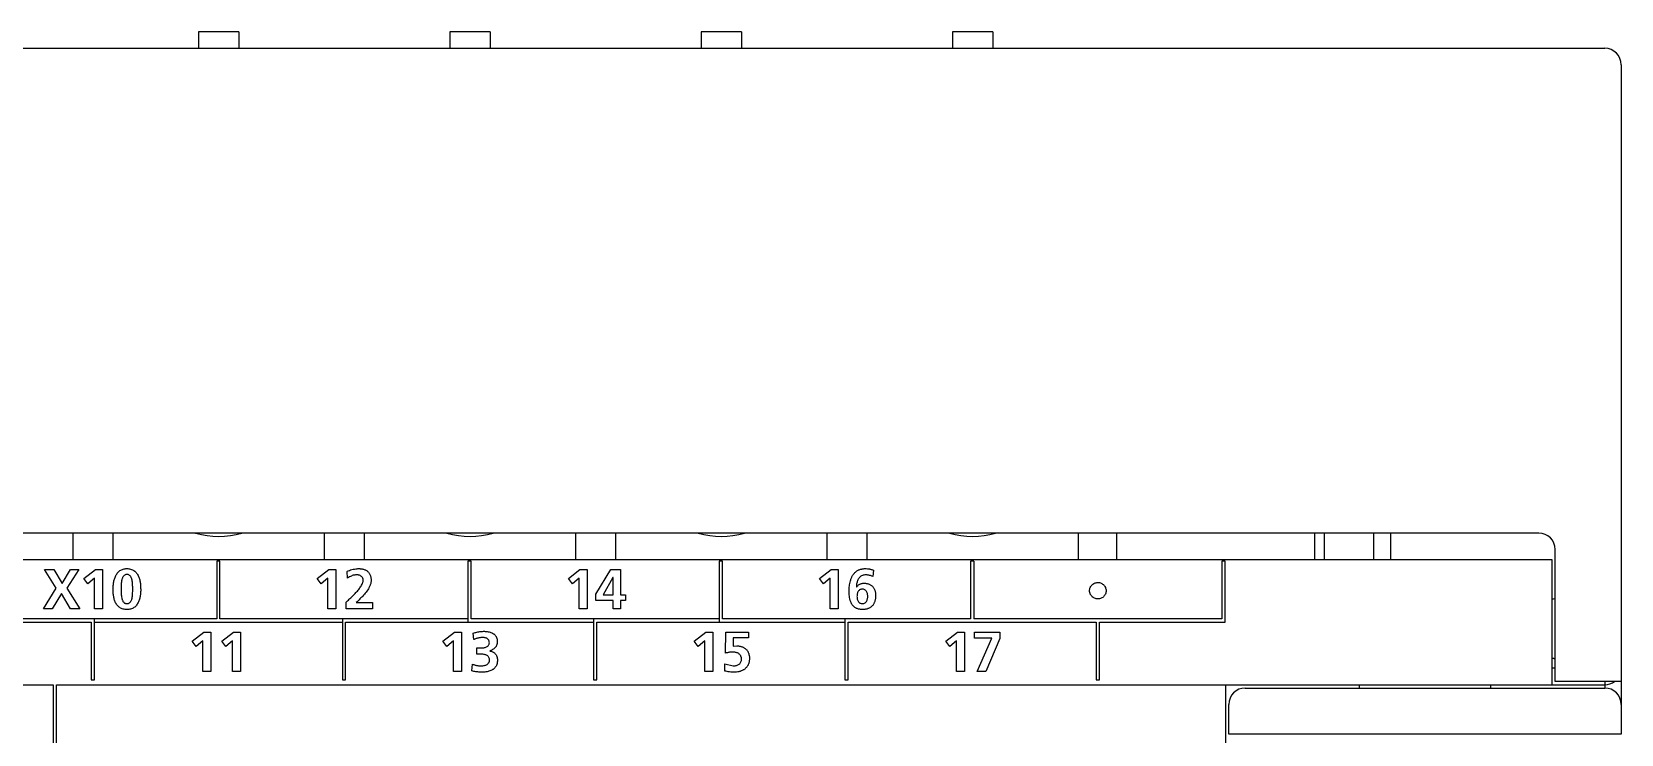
# Model space of a CAD drawing. Header units: millimetres. Extents: x -11 to 5160, y -11 to 2043.
# Drawn here: x 4518.32 to 4542.55, y 1675.37 to 1686.08 of the extents above; entities that cross this region are included whole.
import ezdxf

# ---------------------------------------------------------------- set-up
doc = ezdxf.new("R2010")
doc.units = ezdxf.units.MM

msp = doc.modelspace()

# ---------------------------------------------------------------- linework, layer by layer
at = {"color": 7, "linetype": 'Continuous'}
for p, q in [((4520.866, 1686.08), (4520.866, 1685.829)), ((4521.479, 1686.08), (4520.866, 1686.08)), ((4521.479, 1686.08), (4521.479, 1685.829)), ((4524.696, 1686.08), (4524.696, 1685.829)), ((4525.309, 1686.08), (4524.696, 1686.08)), ((4525.309, 1686.08), (4525.309, 1685.829)), ((4528.526, 1686.08), (4528.526, 1685.829)), ((4529.139, 1686.08), (4528.526, 1686.08)), ((4529.139, 1686.08), (4529.139, 1685.829)), ((4532.356, 1686.08), (4532.356, 1685.829)), ((4532.969, 1686.08), (4532.356, 1686.08)), ((4532.969, 1686.08), (4532.969, 1685.829)), ((4467.407, 1685.829), (4542.298, 1685.829)), ((4542.549, 1685.577), (4542.549, 1675.827)), ((4541.292, 1678.44), (4486.281, 1678.44)), ((4518.951, 1678.44), (4518.951, 1678.038)), ((4519.564, 1678.038), (4519.564, 1678.44)), ((4522.781, 1678.44), (4522.781, 1678.038)), ((4523.394, 1678.038), (4523.394, 1678.44)), ((4526.611, 1678.44), (4526.611, 1678.038)), ((4527.224, 1678.038), (4527.224, 1678.44)), ((4530.441, 1678.44), (4530.441, 1678.038)), ((4531.054, 1678.038), (4531.054, 1678.44)), ((4534.271, 1678.44), (4534.271, 1678.038)), ((4534.859, 1678.038), (4534.859, 1678.44)), ((4537.875, 1678.44), (4537.875, 1678.038)), ((4538.025, 1678.038), (4538.025, 1678.44)), ((4538.779, 1678.038), (4538.779, 1678.44)), ((4539.031, 1678.44), (4539.031, 1678.038)), ((4541.544, 1676.178), (4541.544, 1678.189)), ((4486.08, 1678.038), (4541.494, 1678.038)), ((4518.697, 1677.598), (4518.518, 1677.887)), ((4518.518, 1677.887), (4518.658, 1677.887)), ((4518.658, 1677.887), (4518.784, 1677.673)), ((4518.784, 1677.673), (4518.912, 1677.887)), ((4519.042, 1677.887), (4518.86, 1677.598)), ((4518.912, 1677.887), (4519.042, 1677.887)), ((4519.117, 1677.746), (4519.293, 1677.887)), ((4519.293, 1677.887), (4519.4, 1677.887)), ((4519.4, 1677.887), (4519.4, 1677.285)), ((4521.192, 1678.013), (4521.142, 1678.013)), ((4521.142, 1678.013), (4521.142, 1677.133)), ((4521.192, 1677.133), (4521.192, 1678.013)), ((4522.674, 1677.746), (4522.85, 1677.887)), ((4522.85, 1677.887), (4522.957, 1677.887)), ((4522.957, 1677.887), (4522.957, 1677.285)), ((4525.022, 1678.013), (4524.972, 1678.013)), ((4524.972, 1678.013), (4524.972, 1677.083)), ((4525.022, 1677.133), (4525.022, 1678.013)), ((4526.503, 1677.746), (4526.679, 1677.887)), ((4526.679, 1677.887), (4526.786, 1677.887)), ((4526.786, 1677.887), (4526.786, 1677.285)), ((4526.923, 1677.508), (4527.148, 1677.887)), ((4527.148, 1677.887), (4527.299, 1677.887)), ((4527.299, 1677.887), (4527.299, 1677.5)), ((4528.852, 1678.013), (4528.802, 1678.013)), ((4528.802, 1678.013), (4528.802, 1677.083)), ((4528.852, 1677.133), (4528.852, 1678.013)), ((4530.329, 1677.746), (4530.505, 1677.887)), ((4530.505, 1677.887), (4530.612, 1677.887)), ((4530.612, 1677.887), (4530.612, 1677.285)), ((4531.155, 1677.876), (4531.14, 1677.779)), ((4531.155, 1677.876), (4531.14, 1677.779)), ((4532.632, 1678.013), (4532.632, 1677.133)), ((4532.682, 1678.013), (4532.632, 1678.013)), ((4532.682, 1678.013), (4532.682, 1677.133)), ((4536.462, 1678.013), (4536.462, 1677.133)), ((4536.512, 1678.013), (4536.462, 1678.013)), ((4536.512, 1677.083), (4536.512, 1678.013)), ((4541.494, 1678.038), (4541.494, 1676.128)), ((4519.177, 1677.667), (4519.117, 1677.746)), ((4519.279, 1677.75), (4519.177, 1677.667)), ((4519.279, 1677.285), (4519.279, 1677.75)), ((4522.735, 1677.667), (4522.674, 1677.746)), ((4522.836, 1677.75), (4522.735, 1677.667)), ((4522.836, 1677.285), (4522.836, 1677.75)), ((4523.137, 1677.755), (4523.128, 1677.855)), ((4526.563, 1677.667), (4526.503, 1677.746)), ((4526.665, 1677.75), (4526.563, 1677.667)), ((4526.665, 1677.285), (4526.665, 1677.75)), ((4527.181, 1677.761), (4527.032, 1677.5)), ((4527.183, 1677.761), (4527.181, 1677.761)), ((4527.183, 1677.5), (4527.183, 1677.761)), ((4530.39, 1677.667), (4530.329, 1677.746)), ((4530.492, 1677.75), (4530.39, 1677.667)), ((4530.492, 1677.285), (4530.492, 1677.75)), ((4518.5, 1677.285), (4518.697, 1677.598)), ((4518.777, 1677.52), (4518.636, 1677.285)), ((4518.916, 1677.285), (4518.777, 1677.52)), ((4518.86, 1677.598), (4519.058, 1677.285)), ((4523.114, 1677.285), (4523.114, 1677.386)), ((4523.268, 1677.38), (4523.514, 1677.38)), ((4523.514, 1677.38), (4523.514, 1677.285)), ((4526.923, 1677.41), (4526.923, 1677.508)), ((4527.183, 1677.41), (4526.923, 1677.41)), ((4527.032, 1677.5), (4527.183, 1677.5)), ((4527.183, 1677.285), (4527.183, 1677.41)), ((4527.299, 1677.5), (4527.375, 1677.5)), ((4527.375, 1677.41), (4527.299, 1677.41)), ((4527.299, 1677.41), (4527.299, 1677.285)), ((4527.375, 1677.5), (4527.375, 1677.41)), ((4518.636, 1677.285), (4518.5, 1677.285)), ((4519.058, 1677.285), (4518.916, 1677.285)), ((4519.4, 1677.285), (4519.279, 1677.285)), ((4522.957, 1677.285), (4522.836, 1677.285)), ((4523.514, 1677.285), (4523.114, 1677.285)), ((4526.786, 1677.285), (4526.665, 1677.285)), ((4527.299, 1677.285), (4527.183, 1677.285)), ((4530.612, 1677.285), (4530.492, 1677.285)), ((4515.448, 1677.083), (4519.227, 1677.083)), ((4521.142, 1677.133), (4517.362, 1677.133)), ((4519.227, 1677.083), (4519.227, 1676.203)), ((4519.277, 1676.203), (4519.277, 1677.133)), ((4519.277, 1677.083), (4523.057, 1677.083)), ((4520.77, 1676.791), (4520.946, 1676.932)), ((4520.946, 1676.932), (4521.053, 1676.932)), ((4521.053, 1676.932), (4521.053, 1676.33)), ((4524.972, 1677.133), (4521.192, 1677.133)), ((4521.221, 1676.791), (4521.397, 1676.932)), ((4521.397, 1676.932), (4521.504, 1676.932)), ((4521.504, 1676.932), (4521.504, 1676.33)), ((4523.057, 1677.133), (4523.057, 1676.203)), ((4523.107, 1676.203), (4523.107, 1677.083)), ((4523.107, 1677.083), (4526.887, 1677.083)), ((4524.59, 1676.791), (4524.766, 1676.932)), ((4524.766, 1676.932), (4524.873, 1676.932)), ((4524.873, 1676.932), (4524.873, 1676.33)), ((4528.802, 1677.133), (4525.022, 1677.133)), ((4525.059, 1676.816), (4525.052, 1676.913)), ((4526.887, 1677.133), (4526.887, 1676.203)), ((4526.937, 1676.203), (4526.937, 1677.083)), ((4526.937, 1677.083), (4530.717, 1677.083)), ((4528.419, 1676.791), (4528.595, 1676.932)), ((4528.595, 1676.932), (4528.702, 1676.932)), ((4528.702, 1676.932), (4528.702, 1676.33)), ((4532.632, 1677.133), (4528.852, 1677.133)), ((4528.895, 1676.609), (4528.901, 1676.932)), ((4528.901, 1676.932), (4529.247, 1676.932)), ((4529.247, 1676.932), (4529.247, 1676.843)), ((4530.717, 1677.133), (4530.717, 1676.203)), ((4530.767, 1676.203), (4530.767, 1677.083)), ((4530.767, 1677.083), (4534.547, 1677.083)), ((4532.255, 1676.791), (4532.431, 1676.932)), ((4532.431, 1676.932), (4532.538, 1676.932)), ((4532.538, 1676.932), (4532.538, 1676.33)), ((4536.462, 1677.133), (4532.682, 1677.133)), ((4532.691, 1676.932), (4533.079, 1676.932)), ((4532.691, 1676.837), (4532.691, 1676.932)), ((4533.079, 1676.932), (4533.079, 1676.832)), ((4534.547, 1677.083), (4534.547, 1676.203)), ((4534.597, 1676.203), (4534.597, 1677.083)), ((4534.597, 1677.083), (4536.512, 1677.083)), ((4520.831, 1676.712), (4520.77, 1676.791)), ((4520.933, 1676.795), (4520.831, 1676.712)), ((4520.933, 1676.33), (4520.933, 1676.795)), ((4521.281, 1676.712), (4521.221, 1676.791)), ((4521.383, 1676.795), (4521.281, 1676.712)), ((4521.383, 1676.33), (4521.383, 1676.795)), ((4524.65, 1676.712), (4524.59, 1676.791)), ((4524.752, 1676.795), (4524.65, 1676.712)), ((4524.752, 1676.33), (4524.752, 1676.795)), ((4525.109, 1676.594), (4525.109, 1676.689)), ((4525.109, 1676.689), (4525.164, 1676.689)), ((4528.479, 1676.712), (4528.419, 1676.791)), ((4528.581, 1676.795), (4528.479, 1676.712)), ((4528.581, 1676.33), (4528.581, 1676.795)), ((4529.015, 1676.843), (4529.013, 1676.714)), ((4529.013, 1676.714), (4529.068, 1676.72)), ((4529.247, 1676.843), (4529.015, 1676.843)), ((4532.255, 1676.79), (4532.26, 1676.796)), ((4532.315, 1676.712), (4532.255, 1676.791)), ((4532.417, 1676.795), (4532.315, 1676.712)), ((4532.417, 1676.33), (4532.417, 1676.795)), ((4532.958, 1676.837), (4532.691, 1676.837)), ((4532.734, 1676.33), (4532.958, 1676.837)), ((4533.079, 1676.832), (4532.865, 1676.33)), ((4525.033, 1676.34), (4525.04, 1676.442)), ((4525.167, 1676.594), (4525.109, 1676.594)), ((4528.886, 1676.337), (4528.889, 1676.445)), ((4528.889, 1676.445), (4529.013, 1676.415)), ((4519.227, 1676.203), (4519.277, 1676.203)), ((4521.053, 1676.33), (4520.933, 1676.33)), ((4521.504, 1676.33), (4521.383, 1676.33)), ((4523.057, 1676.203), (4523.107, 1676.203)), ((4524.873, 1676.33), (4524.752, 1676.33)), ((4526.887, 1676.203), (4526.937, 1676.203)), ((4528.702, 1676.33), (4528.581, 1676.33)), ((4530.717, 1676.203), (4530.767, 1676.203)), ((4532.538, 1676.33), (4532.417, 1676.33)), ((4532.865, 1676.33), (4532.734, 1676.33)), ((4534.547, 1676.203), (4534.597, 1676.203)), ((4541.544, 1676.379), (4541.494, 1676.379)), ((4542.549, 1676.178), (4541.544, 1676.178)), ((4542.298, 1676.178), (4542.298, 1676.078)), ((4483.491, 1676.128), (4518.649, 1676.128)), ((4518.649, 1676.128), (4518.649, 1650.293)), ((4518.7, 1650.293), (4518.7, 1676.128)), ((4518.7, 1676.128), (4538.553, 1676.128)), ((4536.518, 1676.128), (4536.518, 1650.293)), ((4536.819, 1676.078), (4542.298, 1676.078)), ((4538.553, 1676.128), (4538.553, 1676.078)), ((4538.553, 1676.128), (4540.564, 1676.128)), ((4540.564, 1676.128), (4542.298, 1676.128)), ((4540.564, 1676.078), (4540.564, 1676.128)), ((4536.568, 1675.374), (4536.568, 1675.827)), ((4542.549, 1675.827), (4542.549, 1675.374)), ((4542.549, 1675.374), (4536.568, 1675.374))]:
    msp.add_line(p, q, dxfattribs=at)
for points in [[(4519.564, 1677.585, -0.010938), (4519.564, 1677.613, -0.010476), (4519.566, 1677.641, -0.011919), (4519.569, 1677.669, -0.013776), (4519.573, 1677.697, -0.01582), (4519.579, 1677.725, -0.018681), (4519.587, 1677.752, -0.02217), (4519.598, 1677.778, -0.026662), (4519.61, 1677.804, -0.031887), (4519.626, 1677.827, -0.037193), (4519.644, 1677.849, -0.041936), (4519.666, 1677.867, -0.043178), (4519.691, 1677.881, -0.041325), (4519.717, 1677.891, -0.037381), (4519.745, 1677.896, -0.030591), (4519.773, 1677.898, -0.029972), (4519.801, 1677.896, -0.034951), (4519.829, 1677.891, -0.03961), (4519.856, 1677.882, -0.043167), (4519.881, 1677.868, -0.042658), (4519.903, 1677.85, -0.038582), (4519.922, 1677.829, -0.033487), (4519.937, 1677.806, -0.027852), (4519.95, 1677.78, -0.023055), (4519.96, 1677.754, -0.019126), (4519.968, 1677.727, -0.015894), (4519.974, 1677.699, -0.013538), (4519.978, 1677.671, -0.011586), (4519.981, 1677.643, -0.010008), (4519.982, 1677.614, -0.009), (4519.983, 1677.586, -0.009048), (4519.983, 1677.558, -0.010329), (4519.981, 1677.529, -0.011839), (4519.978, 1677.501, -0.013707), (4519.974, 1677.473, -0.016095), (4519.968, 1677.446, -0.019313), (4519.96, 1677.418, -0.023196), (4519.95, 1677.392, -0.028002), (4519.937, 1677.367, -0.032984), (4519.922, 1677.343, -0.03853), (4519.903, 1677.322, -0.042606), (4519.881, 1677.305, -0.042886), (4519.856, 1677.291, -0.03971), (4519.829, 1677.282, -0.035128), (4519.802, 1677.276, -0.028841), (4519.773, 1677.275, -0.02807), (4519.745, 1677.276, -0.033589), (4519.717, 1677.281, -0.038636), (4519.69, 1677.29, -0.043451), (4519.665, 1677.303, -0.043452), (4519.643, 1677.32, -0.040355), (4519.624, 1677.341, -0.035325), (4519.608, 1677.364, -0.029285), (4519.595, 1677.39, -0.024137), (4519.585, 1677.416, -0.019704), (4519.578, 1677.443, -0.01616), (4519.572, 1677.471, -0.013592), (4519.568, 1677.499, -0.011225), (4519.565, 1677.527, -0.008872), (4519.564, 1677.556, -0.009344)], [(4519.862, 1677.585), (4519.862, 1677.602), (4519.862, 1677.62), (4519.861, 1677.638), (4519.861, 1677.655), (4519.859, 1677.673), (4519.857, 1677.69), (4519.855, 1677.708), (4519.851, 1677.725, 0.019551), (4519.846, 1677.742, 0.025885), (4519.84, 1677.758, 0.036271), (4519.832, 1677.774, 0.049744), (4519.821, 1677.788, 0.065176), (4519.808, 1677.799, 0.071147), (4519.792, 1677.806, 0.062175), (4519.774, 1677.808, 0.06084), (4519.757, 1677.806, 0.072554), (4519.741, 1677.8, 0.067178), (4519.727, 1677.79, 0.052782), (4519.716, 1677.776, 0.037864), (4519.707, 1677.761, 0.026869), (4519.701, 1677.744, 0.020217), (4519.696, 1677.727), (4519.692, 1677.71), (4519.689, 1677.693), (4519.687, 1677.675), (4519.686, 1677.658), (4519.685, 1677.641), (4519.685, 1677.623), (4519.684, 1677.606), (4519.684, 1677.588), (4519.684, 1677.57), (4519.684, 1677.553), (4519.685, 1677.535), (4519.686, 1677.518), (4519.687, 1677.5), (4519.689, 1677.483), (4519.691, 1677.466), (4519.694, 1677.448, 0.019353), (4519.699, 1677.431, 0.025815), (4519.705, 1677.415, 0.036284), (4519.713, 1677.399, 0.049851), (4519.724, 1677.385, 0.065919), (4519.737, 1677.374, 0.072245), (4519.753, 1677.367, 0.061821), (4519.771, 1677.364, 0.058137), (4519.788, 1677.366, 0.07175), (4519.805, 1677.372, 0.066196), (4519.819, 1677.382, 0.053578), (4519.831, 1677.396, 0.039232), (4519.839, 1677.411, 0.028072), (4519.846, 1677.427, 0.021133), (4519.851, 1677.444), (4519.855, 1677.461), (4519.857, 1677.479), (4519.859, 1677.496), (4519.861, 1677.514), (4519.861, 1677.531), (4519.862, 1677.549), (4519.862, 1677.566)]]:
    msp.add_lwpolyline(points, format="xyb", close=True, dxfattribs=at)
for points in [[(4523.128, 1677.855, -0.012789), (4523.146, 1677.863), (4523.164, 1677.871), (4523.183, 1677.878), (4523.202, 1677.883), (4523.222, 1677.888), (4523.241, 1677.892), (4523.261, 1677.895, -0.012963), (4523.281, 1677.897, -0.013398), (4523.301, 1677.898, -0.014829), (4523.321, 1677.898, -0.017172), (4523.341, 1677.896, -0.019765), (4523.36, 1677.893, -0.022359), (4523.38, 1677.888, -0.026015), (4523.399, 1677.882, -0.029479), (4523.417, 1677.873, -0.032828), (4523.433, 1677.862, -0.035288), (4523.449, 1677.85, -0.035298), (4523.462, 1677.835, -0.03498), (4523.473, 1677.818, -0.032662), (4523.481, 1677.8, -0.02945), (4523.488, 1677.781, -0.025138), (4523.492, 1677.762, -0.02152), (4523.494, 1677.742, -0.022091), (4523.495, 1677.722, -0.022797), (4523.494, 1677.702, -0.023822), (4523.491, 1677.682, -0.022376), (4523.486, 1677.663, -0.019208), (4523.48, 1677.644, -0.016812), (4523.472, 1677.625, -0.014774), (4523.463, 1677.607, -0.012908), (4523.454, 1677.59), (4523.443, 1677.573), (4523.431, 1677.556), (4523.42, 1677.54), (4523.407, 1677.525), (4523.394, 1677.509), (4523.381, 1677.494), (4523.368, 1677.48), (4523.354, 1677.465), (4523.34, 1677.451), (4523.326, 1677.437), (4523.312, 1677.422), (4523.297, 1677.408), (4523.283, 1677.394), (4523.269, 1677.38)], [(4530.893, 1677.615, -0.029366), (4530.905, 1677.63, -0.034789), (4530.919, 1677.644, -0.039521), (4530.934, 1677.656, -0.040612), (4530.952, 1677.665, -0.03859), (4530.97, 1677.671, -0.033026), (4530.99, 1677.674, -0.026582), (4531.009, 1677.675, -0.020605), (4531.029, 1677.674, -0.021989), (4531.048, 1677.672, -0.025036), (4531.068, 1677.668, -0.028313), (4531.086, 1677.662, -0.031127), (4531.104, 1677.653, -0.033496), (4531.121, 1677.643, -0.034113), (4531.135, 1677.63, -0.033927), (4531.149, 1677.615, -0.032246), (4531.16, 1677.599, -0.029715), (4531.168, 1677.581, -0.026882), (4531.175, 1677.563, -0.024372), (4531.18, 1677.544, -0.021568), (4531.184, 1677.524, -0.018675), (4531.185, 1677.505, -0.014908), (4531.185, 1677.485, -0.014364), (4531.185, 1677.466, -0.014758), (4531.183, 1677.446, -0.016884), (4531.179, 1677.427, -0.019363), (4531.175, 1677.408, -0.021813), (4531.169, 1677.389, -0.024368), (4531.161, 1677.371, -0.027114), (4531.151, 1677.354, -0.02919), (4531.14, 1677.338, -0.030813), (4531.126, 1677.324, -0.031181), (4531.111, 1677.311, -0.030184), (4531.095, 1677.3, -0.028574), (4531.077, 1677.292, -0.02594), (4531.059, 1677.285, -0.023245), (4531.04, 1677.28, -0.020355), (4531.021, 1677.277, -0.018137), (4531.001, 1677.275, -0.016223), (4530.982, 1677.275, -0.017614), (4530.962, 1677.276, -0.020677), (4530.943, 1677.278, -0.023643), (4530.923, 1677.282, -0.026585), (4530.905, 1677.288, -0.029258), (4530.887, 1677.296, -0.030677), (4530.87, 1677.306, -0.031364), (4530.855, 1677.319, -0.030206), (4530.841, 1677.333, -0.027996), (4530.829, 1677.348, -0.025045), (4530.818, 1677.365, -0.022085), (4530.81, 1677.382, -0.019097), (4530.802, 1677.401, -0.016585), (4530.797, 1677.419, -0.014237), (4530.792, 1677.438), (4530.788, 1677.458), (4530.785, 1677.477), (4530.783, 1677.496), (4530.782, 1677.516), (4530.781, 1677.536), (4530.781, 1677.555), (4530.781, 1677.575), (4530.782, 1677.594), (4530.783, 1677.614), (4530.785, 1677.634), (4530.788, 1677.653), (4530.791, 1677.673), (4530.795, 1677.692), (4530.8, 1677.711), (4530.806, 1677.729, -0.013599), (4530.812, 1677.748, -0.015078), (4530.82, 1677.766, -0.016759), (4530.829, 1677.783, -0.018471), (4530.839, 1677.8, -0.020275), (4530.85, 1677.816, -0.02213), (4530.863, 1677.831, -0.023351), (4530.877, 1677.845, -0.024705), (4530.892, 1677.857, -0.024805), (4530.909, 1677.868, -0.024576), (4530.926, 1677.877, -0.023898), (4530.944, 1677.884, -0.022322), (4530.963, 1677.89, -0.020909), (4530.982, 1677.894, -0.018742), (4531.002, 1677.897, -0.016512), (4531.021, 1677.898, -0.01397), (4531.041, 1677.898), (4531.06, 1677.897, -0.013212), (4531.08, 1677.894, -0.013348), (4531.099, 1677.891, -0.01336), (4531.119, 1677.887), (4531.138, 1677.882), (4531.155, 1677.876)], [(4530.893, 1677.615, -0.029752), (4530.905, 1677.63, -0.03511), (4530.919, 1677.644, -0.039688), (4530.934, 1677.656, -0.040526), (4530.952, 1677.665, -0.038503), (4530.97, 1677.671, -0.032949), (4530.989, 1677.674, -0.026654), (4531.009, 1677.675, -0.020607), (4531.029, 1677.674, -0.021992), (4531.048, 1677.672, -0.025039), (4531.068, 1677.668, -0.028316), (4531.086, 1677.662, -0.03113), (4531.104, 1677.653, -0.033485), (4531.121, 1677.643, -0.034114), (4531.135, 1677.63, -0.033928), (4531.149, 1677.615, -0.032247), (4531.16, 1677.599, -0.029716), (4531.168, 1677.581, -0.026882), (4531.175, 1677.563, -0.024367), (4531.18, 1677.544, -0.021568), (4531.184, 1677.524, -0.018675), (4531.185, 1677.505, -0.014908), (4531.185, 1677.485, -0.014364), (4531.185, 1677.466, -0.014759), (4531.183, 1677.446, -0.016885), (4531.179, 1677.427, -0.019364), (4531.175, 1677.408, -0.021814), (4531.169, 1677.389, -0.02437), (4531.161, 1677.371, -0.027116), (4531.151, 1677.354, -0.029192), (4531.14, 1677.338, -0.030814), (4531.126, 1677.324, -0.031182), (4531.111, 1677.311, -0.030185), (4531.095, 1677.3, -0.028575), (4531.077, 1677.292, -0.02594), (4531.059, 1677.285, -0.023245), (4531.04, 1677.28, -0.020355), (4531.021, 1677.277, -0.018137), (4531.001, 1677.275, -0.016222), (4530.982, 1677.275, -0.017616), (4530.962, 1677.276, -0.020679), (4530.942, 1677.278, -0.023644), (4530.923, 1677.282, -0.026587), (4530.905, 1677.288, -0.029259), (4530.887, 1677.296, -0.030679), (4530.87, 1677.306, -0.031363), (4530.855, 1677.319, -0.030178), (4530.841, 1677.333, -0.027997), (4530.829, 1677.348, -0.025046), (4530.818, 1677.365, -0.022086), (4530.81, 1677.382, -0.019098), (4530.802, 1677.401, -0.016585), (4530.797, 1677.419, -0.014237), (4530.792, 1677.438), (4530.788, 1677.458), (4530.785, 1677.477), (4530.783, 1677.496), (4530.782, 1677.516), (4530.781, 1677.536), (4530.781, 1677.555), (4530.781, 1677.575), (4530.782, 1677.594), (4530.783, 1677.614), (4530.785, 1677.634), (4530.788, 1677.653), (4530.791, 1677.673), (4530.795, 1677.692), (4530.8, 1677.711), (4530.806, 1677.729, -0.013593), (4530.812, 1677.748, -0.015072), (4530.82, 1677.766, -0.016753), (4530.829, 1677.783, -0.018466), (4530.839, 1677.8, -0.020274), (4530.85, 1677.816, -0.022132), (4530.863, 1677.831, -0.023359), (4530.877, 1677.845, -0.024718), (4530.892, 1677.857, -0.024821), (4530.909, 1677.868, -0.024598), (4530.926, 1677.877, -0.02392), (4530.944, 1677.884, -0.022349), (4530.963, 1677.89, -0.02094), (4530.982, 1677.894, -0.018756), (4531.002, 1677.897, -0.016511), (4531.021, 1677.898, -0.01392), (4531.041, 1677.898), (4531.06, 1677.897, -0.013175), (4531.08, 1677.894, -0.013344), (4531.099, 1677.891, -0.013371), (4531.119, 1677.887, -0.013138), (4531.138, 1677.882), (4531.155, 1677.876)], [(4523.114, 1677.386), (4523.125, 1677.397), (4523.137, 1677.408), (4523.149, 1677.419), (4523.161, 1677.43), (4523.173, 1677.441), (4523.185, 1677.452), (4523.196, 1677.463), (4523.208, 1677.474), (4523.219, 1677.485), (4523.231, 1677.497), (4523.242, 1677.508), (4523.253, 1677.52), (4523.264, 1677.532), (4523.275, 1677.544), (4523.286, 1677.556), (4523.296, 1677.568), (4523.306, 1677.581), (4523.316, 1677.593), (4523.326, 1677.606), (4523.335, 1677.62), (4523.343, 1677.633), (4523.351, 1677.647), (4523.359, 1677.662), (4523.365, 1677.676, 0.023651), (4523.37, 1677.692, 0.031224), (4523.373, 1677.708, 0.040655), (4523.374, 1677.724, 0.049099), (4523.372, 1677.74, 0.056031), (4523.367, 1677.755, 0.057803), (4523.359, 1677.769, 0.053499), (4523.348, 1677.78, 0.046228), (4523.334, 1677.789, 0.03928), (4523.319, 1677.796, 0.033923), (4523.304, 1677.8, 0.030983), (4523.288, 1677.802, 0.027149), (4523.272, 1677.803, 0.022196), (4523.256, 1677.802, 0.020441), (4523.24, 1677.799), (4523.224, 1677.796), (4523.209, 1677.791), (4523.194, 1677.785), (4523.179, 1677.778), (4523.165, 1677.771), (4523.151, 1677.763), (4523.137, 1677.755)], [(4525.052, 1676.913), (4525.065, 1676.918), (4525.079, 1676.922), (4525.093, 1676.926), (4525.107, 1676.93), (4525.121, 1676.933), (4525.135, 1676.936), (4525.15, 1676.938), (4525.164, 1676.94), (4525.178, 1676.941), (4525.193, 1676.942), (4525.207, 1676.943), (4525.222, 1676.943), (4525.236, 1676.942), (4525.251, 1676.941), (4525.265, 1676.94), (4525.28, 1676.937), (4525.294, 1676.934), (4525.308, 1676.93), (4525.321, 1676.926), (4525.335, 1676.92), (4525.348, 1676.913), (4525.36, 1676.906, -0.024698), (4525.372, 1676.897, -0.026638), (4525.382, 1676.887, -0.028504), (4525.392, 1676.876, -0.028874), (4525.4, 1676.864, -0.028865), (4525.406, 1676.851, -0.02736), (4525.411, 1676.838, -0.024927), (4525.415, 1676.824), (4525.417, 1676.81), (4525.419, 1676.795), (4525.418, 1676.781), (4525.417, 1676.767), (4525.415, 1676.752, -0.026429), (4525.411, 1676.738, -0.028326), (4525.406, 1676.725, -0.029234), (4525.399, 1676.712, -0.029023), (4525.391, 1676.7, -0.02744), (4525.381, 1676.689, -0.02489), (4525.37, 1676.68), (4525.359, 1676.671), (4525.346, 1676.663), (4525.334, 1676.656), (4525.321, 1676.65), (4525.307, 1676.644)], [(4529.068, 1676.72, -0.017502), (4529.086, 1676.72, -0.017306), (4529.103, 1676.718, -0.018782), (4529.121, 1676.715, -0.020471), (4529.138, 1676.71, -0.022327), (4529.155, 1676.704, -0.024417), (4529.172, 1676.697, -0.026391), (4529.187, 1676.688, -0.028205), (4529.201, 1676.677, -0.028975), (4529.214, 1676.665, -0.02931), (4529.226, 1676.651, -0.028193), (4529.236, 1676.636, -0.026637), (4529.244, 1676.62, -0.024458), (4529.25, 1676.603, -0.021916), (4529.255, 1676.586, -0.019004), (4529.259, 1676.568, -0.017116), (4529.261, 1676.551, -0.016307), (4529.262, 1676.533), (4529.262, 1676.515, -0.018697), (4529.26, 1676.497, -0.021405), (4529.258, 1676.48, -0.022), (4529.253, 1676.462, -0.022748), (4529.247, 1676.445, -0.023777), (4529.24, 1676.429, -0.02439), (4529.231, 1676.414, -0.024771), (4529.221, 1676.399, -0.024571), (4529.209, 1676.385, -0.023758), (4529.196, 1676.373, -0.023349), (4529.182, 1676.363, -0.022386), (4529.167, 1676.353, -0.020995), (4529.151, 1676.345, -0.019662), (4529.135, 1676.338, -0.018159), (4529.118, 1676.332, -0.01676), (4529.1, 1676.327), (4529.083, 1676.324), (4529.065, 1676.322), (4529.047, 1676.32), (4529.029, 1676.32), (4529.011, 1676.32), (4528.993, 1676.321), (4528.976, 1676.322), (4528.958, 1676.324), (4528.94, 1676.327), (4528.922, 1676.33), (4528.904, 1676.333), (4528.886, 1676.337)], [(4525.306, 1676.642, -0.02666), (4525.322, 1676.64, -0.026529), (4525.336, 1676.635, -0.02983), (4525.35, 1676.629, -0.031795), (4525.364, 1676.622, -0.032747), (4525.376, 1676.612, -0.032832), (4525.387, 1676.601, -0.031704), (4525.396, 1676.589, -0.029779), (4525.404, 1676.576, -0.027532), (4525.41, 1676.562, -0.025193), (4525.415, 1676.547, -0.022917), (4525.418, 1676.532), (4525.42, 1676.517), (4525.421, 1676.502), (4525.421, 1676.486), (4525.419, 1676.471), (4525.417, 1676.456, -0.02284), (4525.413, 1676.441, -0.024826), (4525.407, 1676.427, -0.026084), (4525.401, 1676.413, -0.026408), (4525.392, 1676.4, -0.026408), (4525.383, 1676.388, -0.025113), (4525.372, 1676.377, -0.023804), (4525.36, 1676.367, -0.021775), (4525.348, 1676.358), (4525.334, 1676.35), (4525.32, 1676.344), (4525.306, 1676.338), (4525.291, 1676.333), (4525.277, 1676.329), (4525.262, 1676.326), (4525.246, 1676.323), (4525.231, 1676.322), (4525.216, 1676.32), (4525.2, 1676.32), (4525.185, 1676.32), (4525.17, 1676.32), (4525.154, 1676.321), (4525.139, 1676.322), (4525.124, 1676.323), (4525.108, 1676.325), (4525.093, 1676.327), (4525.077, 1676.329), (4525.062, 1676.332), (4525.047, 1676.336), (4525.033, 1676.34)], [(4525.04, 1676.442), (4525.05, 1676.438), (4525.06, 1676.435), (4525.07, 1676.431), (4525.081, 1676.428), (4525.091, 1676.425), (4525.102, 1676.423), (4525.112, 1676.421), (4525.123, 1676.419), (4525.134, 1676.417), (4525.145, 1676.416), (4525.156, 1676.415), (4525.167, 1676.415), (4525.178, 1676.415), (4525.189, 1676.415), (4525.2, 1676.417), (4525.211, 1676.419), (4525.222, 1676.421), (4525.232, 1676.424), (4525.243, 1676.428), (4525.253, 1676.433), (4525.262, 1676.438), (4525.271, 1676.444), (4525.279, 1676.451), (4525.287, 1676.46), (4525.293, 1676.469, 0.042893), (4525.297, 1676.479, 0.0445), (4525.299, 1676.489), (4525.3, 1676.5), (4525.3, 1676.511), (4525.298, 1676.522), (4525.296, 1676.532), (4525.291, 1676.542), (4525.286, 1676.552), (4525.279, 1676.56), (4525.272, 1676.567), (4525.263, 1676.574), (4525.253, 1676.579), (4525.243, 1676.583), (4525.233, 1676.586), (4525.222, 1676.589), (4525.211, 1676.591), (4525.2, 1676.592), (4525.19, 1676.593), (4525.179, 1676.594), (4525.168, 1676.594)]]:
    msp.add_lwpolyline(points, format="xyb", dxfattribs=at)
for points in [[(4531.14, 1677.779), (4531.128, 1677.783), (4531.117, 1677.788), (4531.105, 1677.792), (4531.093, 1677.795), (4531.081, 1677.798), (4531.068, 1677.8), (4531.056, 1677.802), (4531.044, 1677.803), (4531.031, 1677.803), (4531.019, 1677.802), (4531.007, 1677.8), (4530.995, 1677.798), (4530.983, 1677.793), (4530.972, 1677.788), (4530.961, 1677.782), (4530.951, 1677.774), (4530.942, 1677.766), (4530.934, 1677.756), (4530.927, 1677.746), (4530.92, 1677.736), (4530.915, 1677.725), (4530.91, 1677.713), (4530.905, 1677.702), (4530.902, 1677.69), (4530.899, 1677.678), (4530.896, 1677.665), (4530.894, 1677.653), (4530.893, 1677.641), (4530.892, 1677.629), (4530.891, 1677.616)], [(4531.14, 1677.779), (4531.128, 1677.783), (4531.117, 1677.788), (4531.105, 1677.792), (4531.093, 1677.795), (4531.081, 1677.798), (4531.068, 1677.8), (4531.056, 1677.802), (4531.044, 1677.803), (4531.031, 1677.803), (4531.019, 1677.802), (4531.007, 1677.8), (4530.995, 1677.798), (4530.983, 1677.793), (4530.972, 1677.788), (4530.961, 1677.782), (4530.951, 1677.774), (4530.942, 1677.766), (4530.934, 1677.756), (4530.927, 1677.746), (4530.92, 1677.736), (4530.915, 1677.725), (4530.91, 1677.713), (4530.906, 1677.702), (4530.902, 1677.69), (4530.899, 1677.678), (4530.896, 1677.666), (4530.894, 1677.653), (4530.893, 1677.641), (4530.892, 1677.629), (4530.891, 1677.616)], [(4534.698, 1677.561), (4534.697, 1677.548), (4534.695, 1677.535), (4534.692, 1677.522), (4534.687, 1677.51), (4534.681, 1677.498), (4534.674, 1677.487), (4534.665, 1677.477), (4534.656, 1677.467), (4534.646, 1677.459), (4534.635, 1677.452), (4534.624, 1677.446), (4534.612, 1677.441), (4534.599, 1677.438), (4534.586, 1677.436), (4534.573, 1677.435), (4534.56, 1677.436), (4534.547, 1677.438), (4534.534, 1677.441), (4534.522, 1677.446), (4534.51, 1677.451), (4534.499, 1677.459), (4534.488, 1677.467), (4534.479, 1677.476), (4534.471, 1677.486), (4534.463, 1677.497), (4534.457, 1677.509), (4534.453, 1677.521), (4534.449, 1677.534), (4534.447, 1677.547), (4534.446, 1677.56), (4534.447, 1677.573), (4534.449, 1677.586), (4534.452, 1677.599), (4534.457, 1677.611), (4534.463, 1677.623), (4534.47, 1677.634), (4534.478, 1677.644), (4534.487, 1677.653), (4534.498, 1677.662), (4534.509, 1677.669), (4534.52, 1677.675), (4534.532, 1677.68), (4534.545, 1677.683), (4534.558, 1677.685), (4534.571, 1677.686), (4534.584, 1677.685), (4534.597, 1677.684), (4534.61, 1677.68), (4534.622, 1677.676), (4534.634, 1677.67), (4534.645, 1677.663), (4534.656, 1677.654), (4534.665, 1677.645), (4534.673, 1677.635), (4534.681, 1677.624), (4534.687, 1677.612), (4534.691, 1677.6), (4534.695, 1677.588), (4534.697, 1677.575), (4534.698, 1677.561)], [(4525.164, 1676.689), (4525.174, 1676.689), (4525.184, 1676.69), (4525.195, 1676.69), (4525.205, 1676.692), (4525.215, 1676.693), (4525.225, 1676.695), (4525.235, 1676.698), (4525.245, 1676.701), (4525.254, 1676.705), (4525.263, 1676.71), (4525.272, 1676.716), (4525.28, 1676.723), (4525.286, 1676.731), (4525.291, 1676.739), (4525.295, 1676.749), (4525.297, 1676.759), (4525.298, 1676.769), (4525.297, 1676.78), (4525.295, 1676.79), (4525.292, 1676.8), (4525.288, 1676.809), (4525.282, 1676.817), (4525.274, 1676.825), (4525.266, 1676.831), (4525.257, 1676.836), (4525.248, 1676.84), (4525.238, 1676.843), (4525.228, 1676.845), (4525.218, 1676.846), (4525.208, 1676.847), (4525.197, 1676.848), (4525.187, 1676.848), (4525.177, 1676.847), (4525.167, 1676.847), (4525.156, 1676.845), (4525.146, 1676.844), (4525.136, 1676.842), (4525.126, 1676.84), (4525.116, 1676.837), (4525.106, 1676.835), (4525.096, 1676.831), (4525.087, 1676.828), (4525.077, 1676.824), (4525.068, 1676.82), (4525.059, 1676.816)], [(4529.013, 1676.415), (4529.023, 1676.415), (4529.034, 1676.416), (4529.045, 1676.417), (4529.056, 1676.42), (4529.067, 1676.422), (4529.077, 1676.426), (4529.087, 1676.431), (4529.096, 1676.436), (4529.105, 1676.442), (4529.113, 1676.449), (4529.121, 1676.457), (4529.127, 1676.466), (4529.132, 1676.476), (4529.136, 1676.486), (4529.139, 1676.497), (4529.141, 1676.508), (4529.141, 1676.519), (4529.141, 1676.529), (4529.14, 1676.54), (4529.137, 1676.551), (4529.133, 1676.561), (4529.129, 1676.571), (4529.122, 1676.58), (4529.115, 1676.588), (4529.107, 1676.596), (4529.098, 1676.602), (4529.088, 1676.607), (4529.079, 1676.612), (4529.068, 1676.616), (4529.058, 1676.619), (4529.047, 1676.621), (4529.037, 1676.623), (4529.026, 1676.624), (4529.015, 1676.625), (4529.004, 1676.625), (4528.993, 1676.625), (4528.982, 1676.625), (4528.971, 1676.624), (4528.96, 1676.623), (4528.949, 1676.621), (4528.938, 1676.619), (4528.928, 1676.617), (4528.917, 1676.615), (4528.906, 1676.612), (4528.896, 1676.609)], [(4541.494, 1676.533), (4541.495, 1676.533)]]:
    msp.add_lwpolyline(points, dxfattribs=at)
msp.add_lwpolyline([(4530.901, 1677.471), (4530.902, 1677.461), (4530.903, 1677.451), (4530.904, 1677.441), (4530.906, 1677.431), (4530.909, 1677.421), (4530.913, 1677.411), (4530.918, 1677.402), (4530.923, 1677.393), (4530.93, 1677.386), (4530.938, 1677.379), (4530.946, 1677.373), (4530.956, 1677.369), (4530.966, 1677.366), (4530.976, 1677.365), (4530.986, 1677.364), (4530.996, 1677.365), (4531.007, 1677.367), (4531.016, 1677.371), (4531.025, 1677.376), (4531.033, 1677.383), (4531.04, 1677.39), (4531.046, 1677.398), (4531.051, 1677.407), (4531.055, 1677.417), (4531.058, 1677.426), (4531.061, 1677.436), (4531.063, 1677.447), (4531.064, 1677.457), (4531.065, 1677.467), (4531.065, 1677.477), (4531.064, 1677.488), (4531.063, 1677.498), (4531.061, 1677.508), (4531.059, 1677.518), (4531.056, 1677.528), (4531.052, 1677.537), (4531.048, 1677.547), (4531.042, 1677.555), (4531.036, 1677.563), (4531.028, 1677.57), (4531.02, 1677.576), (4531.011, 1677.58), (4531.001, 1677.583), (4530.991, 1677.585), (4530.98, 1677.585), (4530.97, 1677.585), (4530.96, 1677.582), (4530.95, 1677.579), (4530.941, 1677.574), (4530.933, 1677.567), (4530.926, 1677.56), (4530.92, 1677.551), (4530.915, 1677.542), (4530.911, 1677.533), (4530.908, 1677.523), (4530.905, 1677.513), (4530.904, 1677.503), (4530.902, 1677.492), (4530.902, 1677.482)], close=True, dxfattribs=at)
msp.add_lwpolyline([(4530.901, 1677.471), (4530.902, 1677.461), (4530.903, 1677.451), (4530.904, 1677.441), (4530.906, 1677.431), (4530.909, 1677.421), (4530.913, 1677.411), (4530.918, 1677.402), (4530.923, 1677.393), (4530.93, 1677.386), (4530.938, 1677.379), (4530.946, 1677.373), (4530.956, 1677.369), (4530.966, 1677.366), (4530.976, 1677.365), (4530.986, 1677.364), (4530.996, 1677.365), (4531.007, 1677.367), (4531.016, 1677.371), (4531.025, 1677.376), (4531.033, 1677.383), (4531.04, 1677.39), (4531.046, 1677.398), (4531.051, 1677.407), (4531.055, 1677.417), (4531.058, 1677.426), (4531.061, 1677.436), (4531.063, 1677.447), (4531.064, 1677.457), (4531.065, 1677.467), (4531.065, 1677.477), (4531.064, 1677.488), (4531.063, 1677.498), (4531.061, 1677.508), (4531.059, 1677.518), (4531.056, 1677.528), (4531.052, 1677.537), (4531.048, 1677.547), (4531.042, 1677.555), (4531.036, 1677.563), (4531.028, 1677.57), (4531.02, 1677.576), (4531.011, 1677.58), (4531.001, 1677.583), (4530.991, 1677.585), (4530.98, 1677.585), (4530.97, 1677.585), (4530.96, 1677.582), (4530.95, 1677.579), (4530.941, 1677.574), (4530.933, 1677.567), (4530.926, 1677.56), (4530.92, 1677.551), (4530.915, 1677.542), (4530.911, 1677.533), (4530.908, 1677.523), (4530.905, 1677.513), (4530.904, 1677.503), (4530.902, 1677.492), (4530.902, 1677.482)], close=True, dxfattribs=at)
for centre, radius, start, end in [((4542.298, 1685.577), 0.251, 0, 90), ((4521.173, 1679.646), 1.257, 253.7398, 286.2602), ((4525.003, 1679.646), 1.257, 253.7398, 286.2602), ((4528.833, 1679.646), 1.257, 253.7398, 286.2602), ((4532.662, 1679.646), 1.257, 253.7398, 286.2602), ((4541.292, 1678.189), 0.251, 0, 90), ((4541.544, 1677.033), 0.402, 90, 97.1808), ((4541.544, 1676.935), 0.405, 263.1299, 263.3718), ((4541.544, 1676.934), 0.404, 263.3157, 263.5589), ((4541.544, 1676.933), 0.402, 263.4637, 263.7071), ((4541.544, 1676.934), 0.404, 263.7992, 264.0417), ((4541.543, 1676.933), 0.403, 264.1179, 264.36), ((4541.544, 1676.935), 0.405, 264.3028, 264.5446), ((4541.544, 1676.933), 0.402, 264.4389, 264.6804), ((4541.544, 1676.935), 0.404, 264.7924, 265.0334), ((4541.543, 1676.934), 0.403, 265.116, 265.3567), ((4541.545, 1676.933), 0.403, 265.1021, 265.3424), ((4541.543, 1676.933), 0.403, 265.6121, 265.8521), ((4541.545, 1676.934), 0.404, 265.6124, 265.8518), ((4541.543, 1676.933), 0.403, 266.1118, 266.3511), ((4541.545, 1676.933), 0.403, 266.1119, 266.3511), ((4541.544, 1676.935), 0.404, 266.454, 266.6924), ((4541.543, 1676.936), 0.406, 266.7877, 267.0242), ((4541.544, 1676.932), 0.402, 266.9497, 267.1878), ((4541.544, 1676.926), 0.396, 267.128, 267.3703), ((4541.544, 1676.936), 0.405, 267.4604, 267.6957), ((4541.545, 1676.962), 0.432, 267.6274, 267.8471), ((4541.544, 1676.927), 0.397, 267.8154, 268.057), ((4541.542, 1676.872), 0.342, 268.172, 268.4586), ((4541.545, 1676.952), 0.422, 268.2798, 268.4981), ((4541.561, 1677.606), 1.076, 268.5691, 268.6462), ((4541.542, 1676.878), 0.348, 268.9158, 269.2211), ((4541.542, 1676.843), 0.312, 269.133, 269.6566), ((4541.548, 1677.361), 0.831, 269.4853, 269.7425), ((4542.298, 1676.379), 0.251, 269.9986, 306.8702), ((4536.819, 1675.827), 0.251, 90, 180), ((4542.298, 1675.827), 0.251, 0, 90)]:
    msp.add_arc(centre, radius, start, end, dxfattribs=at)

doc.saveas('drawing.dxf')
